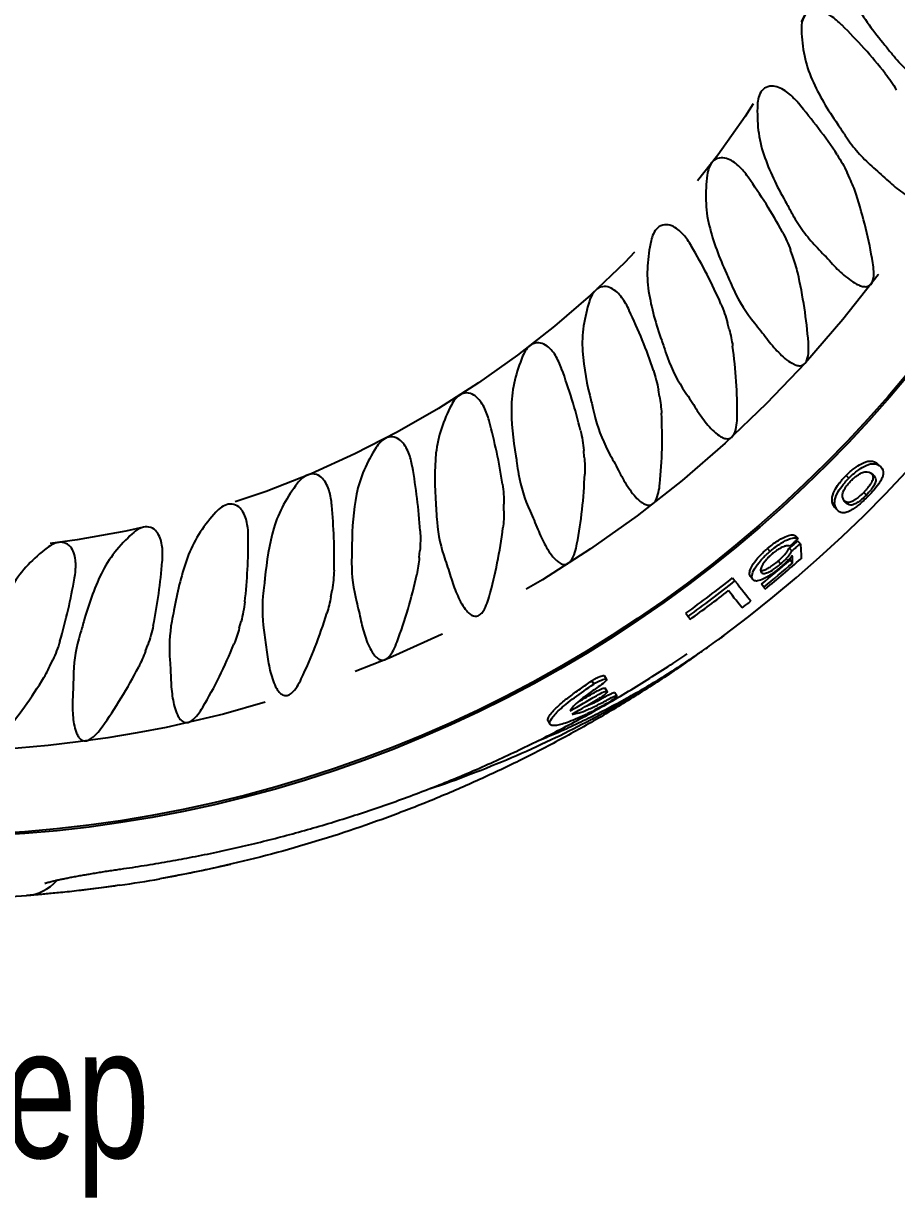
# Model space of a CAD drawing. Header units: millimetres. Extents: x 10 to 412, y 8 to 584.
# Drawn here: x 330.28 to 353.59, y 210.35 to 241.71 of the extents above; entities that cross this region are included whole.
import ezdxf

# ---------------------------------------------------------------- set-up
doc = ezdxf.new("R2010")
doc.units = ezdxf.units.MM
doc.linetypes.add('CENTERX2', pattern=[20.32, 12.7, -2.54, 2.54, -2.54])
for name, color, linetype in [('CENTERLINE', 4, 'CENTERX2'), ('DIMENSIONS', 2, 'Continuous'), ('TEXT', 2, 'Continuous')]:
    doc.layers.add(name, color=color, linetype=linetype)
doc.layers.add('OUTLINE', color=7, linetype='Continuous', lineweight=25)
doc.styles.add('SLDTEXTSTYLE0', font='TXT', dxfattribs={"width": 0.75})
doc.dimstyles.new('SLDDIMSTYLE13', dxfattribs={"dimtxt": 3.5, "dimasz": 2, "dimexe": 0, "dimexo": 0.0625, "dimgap": 0.875, "dimtad": 1, "dimrnd": 1e-09, "dimzin": 12, "dimdsep": 46, "dimtxsty": 'SLDTEXTSTYLE0', "dimblk1": 'NONE', "dimsah": 1, "dimcen": 0, "dimadec": 0, "dimazin": 3, "dimtfac": 1, "dimtmove": 0, "dimatfit": 3, "dimldrblk": 'NONE', "dimfxl": 0, "dimfrac": 2, "dimtolj": 1, "dimtzin": 12, "dimarcsym": 0})

# ---------------------------------------------------------------- blocks, each defined once
blk = doc.blocks.new('_D_41')
at = {"layer": 'DIMENSIONS'}
for q in [(375.287, 281.441), (300.246, 238.116)]:
    blk.add_line((355.154, 269.817), q, dxfattribs=at)
blk.add_solid([(355.154, 269.817), (357.136, 270.384), (356.636, 271.25)], dxfattribs=at)
at = {"layer": 'DIMENSIONS', "char_height": 3.5, "attachment_point": 1, "rotation": 30, "style": 'SLDTEXTSTYLE0'}
for s, insert in [('63,4', (363.823, 280.026)), ('%%c', (359.254, 277.388))]:
    blk.add_mtext(s, dxfattribs=dict(at, insert=insert))
blk = doc.blocks.new('_None')

msp = doc.modelspace()

# ---------------------------------------------------------------- linework, layer by layer
at = {"layer": 'CENTERLINE'}
for radius in [31.70081, 26.35209]:
    msp.add_circle((327.70013, 253.96659), radius, dxfattribs=at)
at = {"layer": 'OUTLINE'}
for p, q in [((352.34795, 237.57096), (352.27121, 237.73553)), ((350.82518, 235.48515), (350.76308, 235.65578)), ((349.12642, 233.54), (349.07942, 233.71539)), ((347.26459, 231.7503), (347.23306, 231.92912)), ((345.25387, 230.12969), (345.23804, 230.31058)), ((353.17102, 229.87311), (353.09731, 229.94283)), ((352.32118, 229.56587), (352.24851, 229.63789)), ((352.71647, 229.18727), (352.78817, 229.11624)), ((343.10955, 228.69049), (343.10955, 228.87207)), ((352.01824, 228.71007), (351.94787, 228.78316)), ((350.96299, 227.95486), (350.89512, 228.03075)), ((351.02403, 227.8122), (350.95648, 227.88794)), ((340.84795, 227.44365), (340.86378, 227.62454)), ((350.21748, 227.61207), (350.15101, 227.68986)), ((350.79428, 227.62281), (350.72736, 227.69914)), ((350.49455, 227.27464), (350.42872, 227.35172)), ((350.8157, 227.3), (350.74956, 227.3763)), ((349.2137, 226.90276), (349.27735, 226.82268)), ((349.75521, 226.85749), (349.69102, 226.93638)), ((338.48629, 226.39867), (338.51782, 226.57749)), ((350.04921, 226.65442), (349.98527, 226.73256)), ((347.9662, 225.9564), (348.02617, 225.87352)), ((336.04255, 225.5635), (336.08954, 225.73889)), ((348.98474, 225.36786), (348.88766, 225.29586)), ((333.53531, 224.94449), (333.59741, 225.11512)), ((330.98366, 224.54636), (331.0604, 224.71093)), ((345.84709, 224.19691), (345.79406, 224.2839)), ((345.45313, 224.15123), (345.50532, 224.06357)), ((345.86759, 223.86885), (345.81527, 223.95554)), ((346.11963, 223.74984), (346.06719, 223.83587)), ((330.41611, 218.4202), (330.35688, 218.41573))]:
    msp.add_line(p, q, dxfattribs=at)
at = {"layer": 'OUTLINE', "flags": 128}
for points in [[(349.27735, 226.82268), (349.3421, 226.74123), (349.40358, 226.66388), (349.4618, 226.59065), (349.51673, 226.52154), (349.56839, 226.45656), (349.61675, 226.39572), (349.66182, 226.33902), (349.70359, 226.28648)], [(349.46772, 226.10061), (349.43143, 226.14706), (349.3926, 226.19678), (349.35123, 226.24974), (349.30732, 226.30594), (349.26089, 226.36538), (349.21193, 226.42806), (349.16044, 226.49397), (349.10644, 226.5631)], [(350.08894, 226.60586), (350.08414, 226.61174), (350.07928, 226.61767), (350.07438, 226.62365), (350.06944, 226.6297), (350.06445, 226.63579), (350.05942, 226.64194), (350.05434, 226.64815), (350.04921, 226.65442)], [(348.08367, 225.79404), (348.07663, 225.80377), (348.06955, 225.81356), (348.06243, 225.82341), (348.05526, 225.83331), (348.04805, 225.84328), (348.0408, 225.8533), (348.0335, 225.86338), (348.02617, 225.87352)], [(344.2893, 223.08479), (344.29299, 223.07793), (344.33722, 222.99559)], [(335.80265, 219.24957), (335.11219, 219.09563), (334.66705, 219.00398)], [(334.53605, 218.97813), (334.19683, 218.91356), (333.92289, 218.86389)], [(332.85123, 218.6907), (332.35339, 218.62158), (331.83957, 218.55773)]]:
    msp.add_lwpolyline(points, dxfattribs=at)
at = {"layer": 'OUTLINE'}
for radius in [33.99382, 33.94382]:
    msp.add_circle((327.70013, 253.96659), radius, dxfattribs=at)
for centre, radius, start, end in [((327.70013, 253.96659), 35.65, 306.658466, 274.273816), ((327.70013, 253.96659), 35.35348, 309.29286, 311.320355), ((327.70013, 253.96659), 35.18977, 309.29286, 310.919925), ((327.70013, 253.96659), 35.29074, 309.29286, 310.919925), ((327.70013, 253.96659), 34.57289, 305.886668, 308.481862), ((327.70013, 253.96659), 34.67518, 305.886668, 308.481862), ((327.70013, 253.96659), 34.77328, 305.886668, 307.995263), ((327.70013, 253.96659), 35.36016, 307.995263, 308.481862), ((327.70013, 253.96659), 35.10402, 299.302027, 300.616246), ((327.70013, 253.96659), 35.20555, 299.302032, 300.616254), ((327.70013, 253.96659), 35.00265, 299.812309, 300.616246), ((330.26745, 219.61239), 1.2, 274.273816, 318.752755), ((327.70013, 253.96659), 35.65, 278.307796, 280.052558)]:
    msp.add_arc(centre, radius, start, end, dxfattribs=at)
for points in [[(352.44773, 242.32372), (352.66713, 241.92832), (352.93119, 241.55965), (353.22584, 241.20512)], [(351.05233, 241.53017), (351.07396, 241.07162), (351.15303, 240.62787), (351.33881, 240.21113)], [(352.13797, 241.6659), (352.13563, 241.66824), (352.1333, 241.67057), (352.13096, 241.6729)], [(353.22584, 241.20512), (353.26458, 241.15851), (353.30258, 241.11123), (353.33988, 241.06331)], [(353.33988, 241.06331), (353.40097, 240.98481), (353.46329, 240.90735), (353.52673, 240.83081)], [(353.29269, 240.38046), (353.40363, 240.23969), (353.50359, 240.09252), (353.59234, 239.9388)], [(351.33881, 240.21113), (351.52286, 239.79825), (351.75376, 239.40795), (352.01647, 239.02897)], [(350.9729, 239.58281), (350.97078, 239.58534), (350.96865, 239.58787), (350.96652, 239.5904)], [(352.01647, 239.02897), (352.051, 238.97916), (352.08474, 238.92875), (352.11771, 238.87776)], [(352.11771, 238.87776), (352.17173, 238.79424), (352.22707, 238.71164), (352.28359, 238.62986)], [(350.04999, 238.20322), (350.19731, 237.77601), (350.39329, 237.36706), (350.62204, 236.96651)], [(352.0112, 238.20162), (352.10944, 238.05171), (352.1962, 237.89638), (352.27121, 237.73553)], [(352.98066, 237.86046), (353.11574, 237.74321), (353.24733, 237.62465), (353.37605, 237.50537)], [(349.63071, 237.60919), (349.62882, 237.6119), (349.62692, 237.6146), (349.62502, 237.6173)], [(352.51359, 237.14979), (352.46659, 237.29458), (352.41137, 237.43496), (352.34795, 237.57096)], [(350.62204, 236.96651), (350.6521, 236.91387), (350.68131, 236.86071), (350.70972, 236.80704)], [(350.70972, 236.80704), (350.75625, 236.71914), (350.80418, 236.63203), (350.85336, 236.54563)], [(348.59107, 236.31529), (348.70057, 235.87698), (348.86014, 235.45249), (349.05316, 235.03342)], [(350.54468, 236.14277), (350.62949, 235.98485), (350.70238, 235.82255), (350.76308, 235.65578)], [(348.12162, 235.76006), (348.11996, 235.76292), (348.11831, 235.76578), (348.11665, 235.76864)], [(351.48072, 235.71841), (351.60509, 235.5898), (351.72584, 235.46023), (351.84366, 235.33021)], [(350.95348, 235.05115), (350.91937, 235.19914), (350.87644, 235.34433), (350.82518, 235.48515)], [(349.05316, 235.03342), (349.07852, 234.97836), (349.10299, 234.92286), (349.12661, 234.86692)], [(349.12661, 234.86692), (349.1653, 234.7753), (349.20545, 234.68434), (349.24692, 234.59398)], [(346.97316, 234.56169), (347.04403, 234.11561), (347.16597, 233.67884), (347.32177, 233.24443)], [(349.24692, 234.59398), (349.39325, 234.2751), (349.58125, 233.98472), (349.79979, 233.71524)], [(346.4571, 234.04949), (346.45571, 234.05249), (346.45431, 234.05548), (346.45291, 234.05847)], [(348.9043, 234.21956), (348.97503, 234.05484), (349.03349, 233.88681), (349.07942, 233.71539)], [(349.79979, 233.71524), (349.9125, 233.57625), (350.0215, 233.43665), (350.12752, 233.29688)], [(349.12642, 233.54), (349.16521, 233.39523), (349.19543, 233.24611), (349.21641, 233.09646)], [(347.32177, 233.24443), (347.34223, 233.18737), (347.36177, 233.12994), (347.38043, 233.07216)], [(347.38043, 233.07216), (347.41098, 232.97752), (347.44306, 232.88341), (347.47649, 232.78977)], [(345.20858, 232.95578), (345.24028, 232.50533), (345.32368, 232.05958), (345.44105, 231.61314)], [(347.47649, 232.78977), (347.5943, 232.45985), (347.75619, 232.15409), (347.95067, 231.86619)], [(344.64984, 232.4905), (344.64871, 232.49361), (344.64757, 232.49671), (344.64644, 232.49981)], [(347.10254, 232.44664), (347.1587, 232.27622), (347.20227, 232.10373), (347.23306, 231.92912)], [(347.95067, 231.86619), (348.05086, 231.71787), (348.14728, 231.5693), (348.24069, 231.42085)], [(341.70552, 231.52024), (341.49469, 231.11175), (341.3415, 230.68772), (341.29409, 230.23467)], [(343.31074, 231.50977), (343.30307, 231.05837), (343.34728, 230.60705), (343.4253, 230.15198)], [(345.44105, 231.61314), (345.45646, 231.55452), (345.47092, 231.4956), (345.48447, 231.43642)], [(347.26459, 231.7503), (347.29065, 231.60254), (347.30775, 231.45103), (347.31558, 231.30061)], [(345.48447, 231.43642), (345.50666, 231.33948), (345.53041, 231.24293), (345.55556, 231.14674)], [(342.71357, 231.09496), (342.71272, 231.09816), (342.71186, 231.10134), (342.711, 231.10453)], [(345.55556, 231.14674), (345.64398, 230.80848), (345.77847, 230.48964), (345.94744, 230.18533)], [(345.15312, 230.83749), (345.19367, 230.66515), (345.22259, 230.48719), (345.23804, 230.31058)], [(341.29409, 230.23467), (341.24712, 229.78575), (341.25181, 229.3323), (341.28989, 228.87207)], [(343.4253, 230.15198), (343.43555, 230.09224), (343.44482, 230.03227), (343.45316, 229.97215)], [(343.45316, 229.97215), (343.46682, 229.87364), (343.48206, 229.77539), (343.49873, 229.67737)], [(345.25387, 230.12969), (345.26696, 229.98002), (345.27076, 229.82753), (345.26547, 229.67727)], [(345.94744, 230.18533), (346.03426, 230.02895), (346.11747, 229.87235), (346.19754, 229.71642)], [(340.66305, 229.87349), (340.66247, 229.87674), (340.6619, 229.88), (340.66132, 229.88325)], [(343.49873, 229.67737), (343.55736, 229.33258), (343.66357, 229.00325), (343.80533, 228.68547)], [(343.07087, 229.40438), (343.09624, 229.22917), (343.10955, 229.04938), (343.10955, 228.87207)], [(339.17399, 229.14019), (339.08804, 228.6969), (339.05322, 228.24476), (339.05104, 227.78313)], [(338.51387, 228.83538), (338.51358, 228.83867), (338.51329, 228.84196), (338.513, 228.84525)], [(341.28989, 228.87207), (341.29488, 228.81166), (341.2989, 228.75111), (341.30196, 228.69049)], [(341.30196, 228.69049), (341.30698, 228.59117), (341.3136, 228.49196), (341.32166, 228.39286)], [(343.10955, 228.69049), (343.10955, 228.5402), (343.10004, 228.38797), (343.08167, 228.23877)], [(343.80533, 228.68547), (343.87792, 228.52274), (343.94727, 228.35926), (344.01361, 228.19655)], [(341.32166, 228.39286), (341.35005, 228.04393), (341.42723, 227.70664), (341.54065, 227.37801)], [(333.18379, 228.0838), (332.8515, 227.77717), (332.55541, 227.42277), (332.35748, 227.01647)], [(336.96657, 228.23465), (336.84225, 227.80037), (336.76819, 227.35297), (336.72581, 226.89347)], [(340.87165, 228.1582), (340.88178, 227.97916), (340.87924, 227.80126), (340.86378, 227.62454)], [(342.71357, 226.39558), (342.88139, 226.99309), (343.0039, 227.60703), (343.08167, 228.23877)], [(336.28239, 227.98853), (336.28239, 227.99184), (336.28239, 227.99514), (336.28238, 227.99844)], [(339.05104, 227.78313), (339.05075, 227.72252), (339.04947, 227.66185), (339.04724, 227.60119)], [(351.02403, 227.8122), (351.04107, 227.66928), (351.04729, 227.53681), (351.04292, 227.41509)], [(334.68862, 227.52494), (334.52687, 227.10298), (334.41413, 226.66374), (334.33188, 226.20985)], [(339.04724, 227.60119), (339.04359, 227.50183), (339.04154, 227.40242), (339.04093, 227.30298)], [(340.84795, 227.44365), (340.83482, 227.29353), (340.81206, 227.14287), (340.78081, 226.99609)], [(333.74313, 225.62856), (333.86213, 226.2001), (333.93576, 226.77186), (333.98559, 227.33939)], [(333.98559, 227.33939), (333.98588, 227.34268), (333.98617, 227.34598), (333.98645, 227.34927)], [(338.57217, 227.10843), (338.56673, 226.93154), (338.5487, 226.7526), (338.51782, 226.57749)], [(339.04093, 227.30298), (339.0388, 226.95329), (339.0862, 226.61052), (339.17063, 226.27291)], [(341.54065, 227.37801), (341.59851, 227.21034), (341.65343, 227.0413), (341.70552, 226.8728)], [(331.25031, 225.20971), (331.41911, 225.77016), (331.54211, 226.33331), (331.64096, 226.8929)], [(331.64096, 226.8929), (331.64154, 226.89616), (331.64211, 226.89941), (331.64267, 226.90266)], [(332.35748, 227.01647), (332.15949, 226.61006), (332.00893, 226.18229), (331.88749, 225.73748)], [(336.72581, 226.89347), (336.72024, 226.83312), (336.71368, 226.77279), (336.70617, 226.71256)], [(340.25347, 225.19199), (340.47047, 225.76663), (340.64709, 226.36794), (340.78081, 226.99609)], [(336.70617, 226.71256), (336.69387, 226.6139), (336.68316, 226.51505), (336.67389, 226.41603)], [(334.33188, 226.20985), (334.32107, 226.15019), (334.30928, 226.09069), (334.29655, 226.03134)], [(336.18996, 226.26308), (336.16911, 226.08719), (336.13546, 225.91028), (336.08954, 225.73889)], [(336.67389, 226.41603), (336.64132, 226.06822), (336.65859, 225.72258), (336.71332, 225.37857)], [(338.48629, 226.39867), (338.46001, 226.24962), (338.42429, 226.10205), (338.3804, 225.95866)], [(339.17063, 226.27291), (339.21396, 226.09963), (339.25377, 225.92704), (339.29084, 225.75525)], [(334.29655, 226.03134), (334.2757, 225.93414), (334.25642, 225.8366), (334.23855, 225.73875)], [(331.83673, 225.56273), (331.80749, 225.46773), (331.77979, 225.37224), (331.75345, 225.27631)], [(331.88749, 225.73748), (331.87152, 225.67899), (331.85459, 225.62074), (331.83673, 225.56273)], [(333.74313, 225.62856), (333.70684, 225.45425), (333.65786, 225.2812), (333.59741, 225.11512)], [(334.23855, 225.73875), (334.17592, 225.39582), (334.16282, 225.04994), (334.18741, 224.70181)], [(336.04255, 225.5635), (336.00356, 225.418), (335.95498, 225.27354), (335.89871, 225.13439)], [(331.25031, 225.20971), (331.19929, 225.0403), (331.13566, 224.87233), (331.0604, 224.71093)], [(331.75345, 225.27631), (331.66128, 224.94051), (331.61798, 224.59707), (331.61213, 224.24777)], [(336.71332, 225.37857), (336.74139, 225.20215), (336.766, 225.02675), (336.78796, 224.8524)], [(333.53531, 224.94449), (333.48358, 224.80238), (333.42274, 224.66315), (333.35462, 224.52956)], [(334.18741, 224.70181), (334.2, 224.52359), (334.20922, 224.34671), (334.21591, 224.17113)], [(330.76749, 224.14875), (330.84713, 224.27611), (330.92009, 224.41003), (330.98366, 224.54636)], [(331.61213, 224.24777), (331.60914, 224.06911), (331.60291, 223.89209), (331.59427, 223.71663)], [(335.54161, 219.18968), (335.00508, 219.0687), (334.46542, 218.96007), (333.92289, 218.86389)]]:
    msp.add_open_spline(points, degree=3, dxfattribs=at)
for points, knots in [([(352.13096, 241.6729), (352.03994, 241.76355), (351.94328, 241.84684), (351.72888, 241.98566), (351.60855, 242.04341), (351.4175, 242.06434), (351.35088, 242.05954), (351.22762, 242.01102), (351.17448, 241.96722), (351.0992, 241.857), (351.07661, 241.79274), (351.05174, 241.66165), (351.04923, 241.59595), (351.05233, 241.53017)], [0, 0, 0, 0, 0.25, 0.25, 0.5, 0.5, 0.625, 0.625, 0.75, 0.75, 0.875, 0.875, 1, 1, 1, 1]), ([(353.29269, 240.38046), (353.11344, 240.60793), (352.92575, 240.82782), (352.53845, 241.25637), (352.33841, 241.46534), (352.13797, 241.6659)], [0, 0, 0, 0, 0.5, 0.5, 1, 1, 1, 1]), ([(354.2882, 240.1251), (354.14835, 240.22656), (354.01418, 240.33519), (353.75946, 240.56962), (353.63811, 240.69642), (353.52673, 240.83081)], [0, 0, 0, 0, 0.5, 0.5, 1, 1, 1, 1]), ([(350.96652, 239.5904), (350.88375, 239.68863), (350.79472, 239.78003), (350.59324, 239.93701), (350.47839, 240.00503), (350.2899, 240.04252), (350.22312, 240.04355), (350.0961, 240.00596), (350.03934, 239.96696), (349.95474, 239.86372), (349.92664, 239.80167), (349.89043, 239.67325), (349.88221, 239.60802), (349.87956, 239.54222)], [0, 0, 0, 0, 0.25, 0.25, 0.5, 0.5, 0.625, 0.625, 0.75, 0.75, 0.875, 0.875, 1, 1, 1, 1]), ([(349.87956, 239.54222), (349.87041, 239.31422), (349.87602, 239.08802), (349.92849, 238.6405), (349.97615, 238.41736), (350.04999, 238.20322)], [0, 0, 0, 0, 0.5, 0.5, 1, 1, 1, 1]), ([(352.0112, 238.20162), (351.85235, 238.44401), (351.68451, 238.67943), (351.33624, 239.13983), (351.15516, 239.36546), (350.9729, 239.58281)], [0, 0, 0, 0, 0.5, 0.5, 1, 1, 1, 1]), ([(352.28359, 238.62986), (352.38189, 238.48763), (352.48983, 238.35275), (352.7233, 238.09634), (352.84958, 237.97425), (352.98066, 237.86046)], [0, 0, 0, 0, 0.5, 0.5, 1, 1, 1, 1]), ([(349.62502, 237.6173), (349.55113, 237.72238), (349.4704, 237.82119), (349.28336, 237.99513), (349.17489, 238.0729), (348.99037, 238.12668), (348.92394, 238.13352), (348.79412, 238.10715), (348.73419, 238.07324), (348.64091, 237.97777), (348.6075, 237.9184), (348.56025, 237.79362), (348.54636, 237.72936), (348.538, 237.66404)], [0, 0, 0, 0, 0.25, 0.25, 0.5, 0.5, 0.625, 0.625, 0.75, 0.75, 0.875, 0.875, 1, 1, 1, 1]), ([(348.538, 237.66404), (348.50906, 237.43814), (348.4949, 237.2125), (348.50811, 236.76181), (348.5362, 236.53495), (348.59107, 236.31529)], [0, 0, 0, 0, 0.5, 0.5, 1, 1, 1, 1]), ([(350.54468, 236.14277), (350.40746, 236.39825), (350.26076, 236.64742), (349.95407, 237.13621), (349.79339, 237.3767), (349.63071, 237.60919)], [0, 0, 0, 0, 0.5, 0.5, 1, 1, 1, 1]), ([(353.37605, 237.50537), (353.49575, 237.39445), (353.61886, 237.29074), (353.87755, 237.10492), (354.01263, 237.01986), (354.1942, 236.95795), (354.23159, 236.94794), (354.30801, 236.93755), (354.34731, 236.93697), (354.42367, 236.9568), (354.46022, 236.97948), (354.51058, 237.04547), (354.52467, 237.08577), (354.54851, 237.20515), (354.54344, 237.28611), (354.5236, 237.44236), (354.50723, 237.5194), (354.48766, 237.59611)], [0, 0, 0, 0, 0.25, 0.25, 0.5, 0.5, 0.5625, 0.5625, 0.625, 0.625, 0.6875, 0.6875, 0.75, 0.75, 0.875, 0.875, 1, 1, 1, 1]), ([(352.95895, 235.32372), (352.90974, 235.62382), (352.8485, 235.92778), (352.6986, 236.54315), (352.6116, 236.8478), (352.51359, 237.14979)], [0, 0, 0, 0, 0.5, 0.5, 1, 1, 1, 1]), ([(350.85336, 236.54563), (350.93894, 236.39528), (351.03473, 236.25152), (351.24481, 235.97593), (351.35987, 235.84338), (351.48072, 235.71841)], [0, 0, 0, 0, 0.5, 0.5, 1, 1, 1, 1]), ([(348.11665, 235.76864), (348.0522, 235.87976), (347.98039, 235.98522), (347.80923, 236.17481), (347.70794, 236.26173), (347.52882, 236.33139), (347.46323, 236.344), (347.33161, 236.32904), (347.26895, 236.30048), (347.1677, 236.2135), (347.12925, 236.15727), (347.0713, 236.03709), (347.05187, 235.97428), (347.03784, 235.90994)], [0, 0, 0, 0, 0.25, 0.25, 0.5, 0.5, 0.625, 0.625, 0.75, 0.75, 0.875, 0.875, 1, 1, 1, 1]), ([(347.03784, 235.90994), (346.98924, 235.687), (346.95549, 235.46326), (346.92944, 235.01343), (346.93763, 234.78539), (346.97316, 234.56169)], [0, 0, 0, 0, 0.5, 0.5, 1, 1, 1, 1]), ([(348.9043, 234.21956), (348.7898, 234.48621), (348.66533, 234.74725), (348.4025, 235.26072), (348.26346, 235.5142), (348.12162, 235.76006)], [0, 0, 0, 0, 0.5, 0.5, 1, 1, 1, 1]), ([(351.84366, 235.33021), (351.95347, 235.20901), (352.06715, 235.09494), (352.30826, 234.88767), (352.43458, 234.79145), (352.61127, 234.71344), (352.64768, 234.70024), (352.7227, 234.68331), (352.76176, 234.67931), (352.83963, 234.69246), (352.87805, 234.712), (352.93374, 234.77316), (352.95129, 234.81188), (352.98572, 234.9299), (352.98752, 235.00989), (352.98129, 235.16831), (352.97166, 235.2462), (352.95895, 235.32372)], [0, 0, 0, 0, 0.25, 0.25, 0.5, 0.5, 0.5625, 0.5625, 0.625, 0.625, 0.6875, 0.6875, 0.75, 0.75, 0.875, 0.875, 1, 1, 1, 1]), ([(351.23799, 233.19321), (351.21512, 233.49651), (351.1805, 233.80544), (351.08487, 234.4309), (351.0248, 234.7418), (350.95348, 235.05115)], [0, 0, 0, 0, 0.5, 0.5, 1, 1, 1, 1]), ([(346.45291, 234.05847), (346.39838, 234.17478), (346.33604, 234.2861), (346.18205, 234.48989), (346.08872, 234.58531), (345.91635, 234.67031), (345.85212, 234.68859), (345.71969, 234.68516), (345.65478, 234.66217), (345.54634, 234.58435), (345.50313, 234.53168), (345.43493, 234.41701), (345.4101, 234.35613), (345.39052, 234.29326)], [0, 0, 0, 0, 0.25, 0.25, 0.5, 0.5, 0.625, 0.625, 0.75, 0.75, 0.875, 0.875, 1, 1, 1, 1]), ([(345.39052, 234.29326), (345.32368, 234.07866), (345.27045, 233.86019), (345.20447, 233.4116), (345.19264, 233.18222), (345.20858, 232.95578)], [0, 0, 0, 0, 0.5, 0.5, 1, 1, 1, 1]), ([(347.10254, 232.44664), (347.01165, 232.72244), (346.91039, 232.99339), (346.69337, 233.52765), (346.57701, 233.79213), (346.4571, 234.04949)], [0, 0, 0, 0, 0.5, 0.5, 1, 1, 1, 1]), ([(344.64644, 232.49981), (344.60226, 232.62044), (344.54986, 232.73677), (344.41421, 232.95319), (344.32956, 233.05639), (344.16525, 233.15609), (344.10285, 233.1799), (343.97064, 233.18802), (343.90397, 233.17078), (343.78916, 233.1027), (343.74152, 233.05401), (343.66358, 232.94571), (343.63354, 232.88723), (343.60855, 232.8263)], [0, 0, 0, 0, 0.25, 0.25, 0.5, 0.5, 0.625, 0.625, 0.75, 0.75, 0.875, 0.875, 1, 1, 1, 1]), ([(349.33791, 231.2208), (349.34156, 231.52501), (349.33395, 231.83651), (349.29321, 232.46732), (349.26049, 232.7821), (349.21641, 233.09646)], [0, 0, 0, 0, 0.5, 0.5, 1, 1, 1, 1]), ([(350.12752, 233.29688), (350.22578, 233.16733), (350.3297, 233.04301), (350.55114, 232.81615), (350.66849, 232.70944), (350.83685, 232.61635), (350.87202, 232.5999), (350.94485, 232.5763), (350.98363, 232.56861), (351.06264, 232.57434), (351.10284, 232.59012), (351.16413, 232.64584), (351.18537, 232.68324), (351.23013, 232.7975), (351.23913, 232.87842), (351.2467, 233.03623), (351.24391, 233.1147), (351.23799, 233.19321)], [0, 0, 0, 0, 0.25, 0.25, 0.5, 0.5, 0.5625, 0.5625, 0.625, 0.625, 0.6875, 0.6875, 0.75, 0.75, 0.875, 0.875, 1, 1, 1, 1]), ([(343.60855, 232.8263), (343.52264, 232.6168), (343.45061, 232.40318), (343.34641, 231.96403), (343.31459, 231.73666), (343.31074, 231.50977)], [0, 0, 0, 0, 0.5, 0.5, 1, 1, 1, 1]), ([(345.15312, 230.83749), (345.08657, 231.12037), (345.00928, 231.39917), (344.83968, 231.95018), (344.74689, 232.2236), (344.64984, 232.4905)], [0, 0, 0, 0, 0.5, 0.5, 1, 1, 1, 1]), ([(342.711, 231.10453), (342.67752, 231.22849), (342.63548, 231.34889), (342.5193, 231.57623), (342.44402, 231.68637), (342.28918, 231.80006), (342.22915, 231.82925), (342.09827, 231.84904), (342.03034, 231.83779), (341.91002, 231.78019), (341.85831, 231.73594), (341.77111, 231.63492), (341.7359, 231.5791), (341.70552, 231.52024)], [0, 0, 0, 0, 0.25, 0.25, 0.5, 0.5, 0.625, 0.625, 0.75, 0.75, 0.875, 0.875, 1, 1, 1, 1]), ([(347.27314, 229.4215), (347.3033, 229.72433), (347.32289, 230.03599), (347.33725, 230.66736), (347.33209, 230.98363), (347.31558, 231.30061)], [0, 0, 0, 0, 0.5, 0.5, 1, 1, 1, 1]), ([(348.24069, 231.42085), (348.3267, 231.28416), (348.41972, 231.15072), (348.56997, 230.96709), (348.62201, 230.90837), (348.73266, 230.79818), (348.79123, 230.74645), (348.88611, 230.68227), (348.91899, 230.663), (348.99001, 230.63244), (349.02814, 230.62112), (349.10747, 230.61926), (349.14911, 230.631), (349.21568, 230.68082), (349.24013, 230.71585), (349.2955, 230.82647), (349.31128, 230.90528), (349.33289, 231.06312), (349.33696, 231.14188), (349.33791, 231.2208)], [0, 0, 0, 0, 0.25, 0.25, 0.375, 0.375, 0.5, 0.5, 0.5625, 0.5625, 0.625, 0.625, 0.6875, 0.6875, 0.75, 0.75, 0.875, 0.875, 1, 1, 1, 1]), ([(343.07087, 229.40438), (343.0292, 229.69218), (342.97648, 229.97672), (342.85556, 230.5403), (342.78701, 230.82053), (342.71357, 231.09496)], [0, 0, 0, 0, 0.5, 0.5, 1, 1, 1, 1]), ([(340.66132, 229.88325), (340.63876, 230.00971), (340.60735, 230.13337), (340.51135, 230.37007), (340.4459, 230.48639), (340.30141, 230.61311), (340.24409, 230.64739), (340.11529, 230.67835), (340.04664, 230.67295), (339.92175, 230.62584), (339.86639, 230.58616), (339.77082, 230.49304), (339.73108, 230.44067), (339.6959, 230.385)], [0, 0, 0, 0, 0.25, 0.25, 0.5, 0.5, 0.625, 0.625, 0.75, 0.75, 0.875, 0.875, 1, 1, 1, 1]), ([(339.6959, 230.385), (339.57452, 230.19299), (339.46633, 229.99469), (339.28751, 229.58002), (339.21706, 229.3623), (339.17399, 229.14019)], [0, 0, 0, 0, 0.5, 0.5, 1, 1, 1, 1]), ([(352.24851, 229.63789), (352.28478, 229.6737), (352.32102, 229.70906), (352.3938, 229.77381), (352.42952, 229.80307), (352.53002, 229.87996), (352.58837, 229.91662), (352.74247, 230.00089), (352.81454, 230.02004), (352.98416, 230.03081), (353.04499, 229.98731), (353.09731, 229.94283)], [0, 0, 0, 0, 0.0625, 0.0625, 0.125, 0.125, 0.25, 0.25, 0.5, 0.5, 1, 1, 1, 1]), ([(352.32118, 229.56586), (352.35747, 229.6017), (352.39373, 229.63709), (352.46654, 229.70193), (352.5023, 229.73128), (352.60293, 229.80843), (352.66142, 229.84532), (352.81581, 229.93012), (352.8881, 229.94959), (353.058, 229.96092), (353.11876, 229.9175), (353.17102, 229.87311)], [0, 0, 0, 0, 0.0625, 0.0625, 0.125, 0.125, 0.25, 0.25, 0.5, 0.5, 1, 1, 1, 1]), ([(338.513, 228.84525), (338.50154, 228.9732), (338.48103, 229.09913), (338.40603, 229.34329), (338.35097, 229.46488), (338.21807, 229.60371), (338.16395, 229.64285), (338.03834, 229.68492), (337.96948, 229.68552), (337.84096, 229.64948), (337.78235, 229.61477), (337.67904, 229.53034), (337.63488, 229.48162), (337.59498, 229.42924)], [0, 0, 0, 0, 0.25, 0.25, 0.5, 0.5, 0.625, 0.625, 0.75, 0.75, 0.875, 0.875, 1, 1, 1, 1]), ([(340.87165, 228.1582), (340.85522, 228.44843), (340.82751, 228.73645), (340.75617, 229.30848), (340.71228, 229.59375), (340.66305, 229.87349)], [0, 0, 0, 0, 0.5, 0.5, 1, 1, 1, 1]), ([(345.05941, 227.809), (345.11586, 228.10808), (345.16203, 228.41344), (345.23127, 229.03803), (345.25423, 229.35837), (345.26547, 229.67727)], [0, 0, 0, 0, 0.5, 0.5, 1, 1, 1, 1]), ([(346.19754, 229.71642), (346.27107, 229.5732), (346.35178, 229.43256), (346.48611, 229.23554), (346.53294, 229.17241), (346.63333, 229.0533), (346.68716, 228.99654), (346.77702, 228.92372), (346.80836, 228.90158), (346.87668, 228.8651), (346.91378, 228.85074), (346.9918, 228.84246), (347.03428, 228.85062), (347.10479, 228.89468), (347.13204, 228.92742), (347.1966, 229.03266), (347.21915, 229.10961), (347.25443, 229.26501), (347.26533, 229.34305), (347.27314, 229.4215)], [0, 0, 0, 0, 0.25, 0.25, 0.375, 0.375, 0.5, 0.5, 0.5625, 0.5625, 0.625, 0.625, 0.6875, 0.6875, 0.75, 0.75, 0.875, 0.875, 1, 1, 1, 1]), ([(351.94787, 228.78316), (351.9019, 228.83431), (351.86219, 228.899), (351.87505, 229.07224), (351.89011, 229.14185), (351.96781, 229.29288), (352.00451, 229.35225), (352.0823, 229.45432), (352.1125, 229.49095), (352.17693, 229.56387), (352.21265, 229.60097), (352.24851, 229.63789)], [0, 0, 0, 0, 0.5, 0.5, 0.75, 0.75, 0.875, 0.875, 0.9375, 0.9375, 1, 1, 1, 1]), ([(352.37659, 229.49688), (352.39054, 229.51071), (352.40448, 229.52457), (352.43249, 229.55069), (352.44667, 229.56319), (352.48815, 229.59863), (352.51451, 229.61903), (352.5867, 229.66986), (352.62634, 229.69129), (352.73022, 229.73942), (352.77356, 229.74086), (352.88215, 229.72774), (352.92651, 229.69297), (352.96568, 229.65747)], [0, 0, 0, 0, 0.03125, 0.03125, 0.0625, 0.0625, 0.125, 0.125, 0.25, 0.25, 0.5, 0.5, 1, 1, 1, 1]), ([(352.91872, 229.69503), (352.92667, 229.68603), (352.94327, 229.66725), (352.9586, 229.63183), (352.96591, 229.59356), (352.96365, 229.55244), (352.95129, 229.5076), (352.92398, 229.45027), (352.88774, 229.39148), (352.84844, 229.33684), (352.81472, 229.29461), (352.7802, 229.25455), (352.74846, 229.21995), (352.72658, 229.1976), (352.71647, 229.18727)], [0, 0, 0, 0, 0.13505246, 0.28166373, 0.42823608, 0.5273595, 0.62658152, 0.7251458, 0.81694855, 0.86360661, 0.91005619, 0.94161503, 0.97301035, 1, 1, 1, 1]), ([(352.96568, 229.65747), (353.00227, 229.62023), (353.03423, 229.58226), (353.03879, 229.48788), (353.03332, 229.45072), (352.98182, 229.35551), (352.95925, 229.31885), (352.90973, 229.25223), (352.88942, 229.22703), (352.85454, 229.18676), (352.84243, 229.17313), (352.81631, 229.14502), (352.80215, 229.13051), (352.78817, 229.11625)], [0, 0, 0, 0, 0.5, 0.5, 0.75, 0.75, 0.875, 0.875, 0.9375, 0.9375, 0.96875, 0.96875, 1, 1, 1, 1]), ([(353.17102, 229.87311), (353.21921, 229.82422), (353.25448, 229.76863), (353.22981, 229.63922), (353.22103, 229.60996), (353.19197, 229.54168), (353.17158, 229.50224), (353.1103, 229.40618), (353.06898, 229.349), (352.98595, 229.24912), (352.9547, 229.21332), (352.88885, 229.14147), (352.85304, 229.10451), (352.81706, 229.06781)], [0, 0, 0, 0, 0.5, 0.5, 0.625, 0.625, 0.75, 0.75, 0.875, 0.875, 0.9375, 0.9375, 1, 1, 1, 1]), ([(337.59498, 229.42924), (337.45784, 229.24922), (337.33297, 229.06154), (337.11851, 228.66404), (337.02898, 228.45267), (336.96657, 228.23465)], [0, 0, 0, 0, 0.5, 0.5, 1, 1, 1, 1]), ([(352.01824, 228.71007), (351.99529, 228.73561), (351.97428, 228.76473), (351.9459, 228.83944), (351.93723, 228.88365), (351.94617, 228.99933), (351.96148, 229.06907), (352.03975, 229.22047), (352.07669, 229.27998), (352.15475, 229.38219), (352.18503, 229.41885), (352.24956, 229.49182), (352.2853, 229.52893), (352.32118, 229.56586)], [0, 0, 0, 0, 0.25, 0.25, 0.5, 0.5, 0.75, 0.75, 0.875, 0.875, 0.9375, 0.9375, 1, 1, 1, 1]), ([(352.23205, 228.91731), (352.21429, 228.93662), (352.19665, 228.95707), (352.16867, 229.00713), (352.15631, 229.0348), (352.14731, 229.10679), (352.14873, 229.15006), (352.19258, 229.25142), (352.21187, 229.28951), (352.25876, 229.35964), (352.27793, 229.38556), (352.31165, 229.42653), (352.32367, 229.44064), (352.34933, 229.46891), (352.36297, 229.48289), (352.37659, 229.49688)], [0, 0, 0, 0, 0.25, 0.25, 0.5, 0.5, 0.75, 0.75, 0.875, 0.875, 0.9375, 0.9375, 0.96875, 0.96875, 1, 1, 1, 1]), ([(352.71647, 229.18727), (352.69256, 229.1637), (352.63971, 229.11163), (352.57177, 229.05413), (352.51791, 229.01322), (352.46438, 228.9769), (352.40803, 228.94459), (352.34251, 228.919), (352.28808, 228.91632), (352.23924, 228.93067), (352.21253, 228.9482), (352.19921, 228.95694)], [0, 0, 0, 0, 0.06354477, 0.14041986, 0.19148517, 0.24266401, 0.34431174, 0.44606167, 0.63069567, 0.81573541, 1, 1, 1, 1]), ([(352.78817, 229.11625), (352.76031, 229.08846), (352.73201, 229.06093), (352.67757, 229.01192), (352.65213, 228.9906), (352.58113, 228.9346), (352.54372, 228.91048), (352.4448, 228.85328), (352.40567, 228.84648), (352.30867, 228.84837), (352.27018, 228.8807), (352.23205, 228.91731)], [0, 0, 0, 0, 0.0625, 0.0625, 0.125, 0.125, 0.25, 0.25, 0.5, 0.5, 1, 1, 1, 1]), ([(352.81706, 229.06781), (352.77246, 229.02328), (352.72789, 228.97976), (352.63947, 228.89923), (352.59837, 228.86417), (352.52201, 228.80317), (352.48763, 228.77793), (352.42601, 228.7361), (352.39921, 228.72026), (352.37304, 228.70526)], [0, 0, 0, 0, 0.25, 0.25, 0.5, 0.5, 0.75, 0.75, 1, 1, 1, 1]), ([(335.41875, 228.66022), (335.26668, 228.49309), (335.12571, 228.31688), (334.87634, 227.93773), (334.76959, 227.73617), (334.68862, 227.52494)], [0, 0, 0, 0, 0.5, 0.5, 1, 1, 1, 1]), ([(336.28238, 227.99844), (336.28212, 228.1269), (336.27267, 228.25414), (336.21923, 228.50391), (336.17497, 228.62983), (336.05468, 228.77972), (336.00418, 228.82343), (335.88271, 228.87628), (335.81417, 228.88288), (335.683, 228.85818), (335.62158, 228.82871), (335.5113, 228.7536), (335.46307, 228.70893), (335.41875, 228.66022)], [0, 0, 0, 0, 0.25, 0.25, 0.5, 0.5, 0.625, 0.625, 0.75, 0.75, 0.875, 0.875, 1, 1, 1, 1]), ([(338.57217, 227.10843), (338.5811, 227.39889), (338.5786, 227.68819), (338.5574, 228.26432), (338.53853, 228.55245), (338.51387, 228.83538)], [0, 0, 0, 0, 0.5, 0.5, 1, 1, 1, 1]), ([(352.37304, 228.70526), (352.34614, 228.69111), (352.3197, 228.67768), (352.27523, 228.66007), (352.25551, 228.65413), (352.19994, 228.64072), (352.16998, 228.64013), (352.08916, 228.65012), (352.05259, 228.67739), (352.01824, 228.71007)], [0, 0, 0, 0, 0.125, 0.125, 0.25, 0.25, 0.5, 0.5, 1, 1, 1, 1]), ([(333.98645, 227.34927), (333.99739, 227.47726), (333.99906, 227.60484), (333.96759, 227.85831), (333.93448, 227.98761), (333.8277, 228.14741), (333.78121, 228.19536), (333.66481, 228.2586), (333.5971, 228.27115), (333.46428, 228.25797), (333.40053, 228.23397), (333.28412, 228.16876), (333.23218, 228.12845), (333.18379, 228.0838)], [0, 0, 0, 0, 0.25, 0.25, 0.5, 0.5, 0.625, 0.625, 0.75, 0.75, 0.875, 0.875, 1, 1, 1, 1]), ([(344.01361, 228.19655), (344.07439, 228.04745), (344.14141, 227.90261), (344.25777, 227.6947), (344.29945, 227.6267), (344.38938, 227.49867), (344.43745, 227.43806), (344.52081, 227.35721), (344.55035, 227.33218), (344.61465, 227.29001), (344.65004, 227.27226), (344.72819, 227.25658), (344.7707, 227.26086), (344.8449, 227.29815), (344.87541, 227.32872), (344.94855, 227.42706), (344.97842, 227.50302), (345.02687, 227.65381), (345.04467, 227.73087), (345.05941, 227.809)], [0, 0, 0, 0, 0.25, 0.25, 0.375, 0.375, 0.5, 0.5, 0.5625, 0.5625, 0.625, 0.625, 0.6875, 0.6875, 0.75, 0.75, 0.875, 0.875, 1, 1, 1, 1]), ([(350.15101, 227.68986), (350.20071, 227.7316), (350.25055, 227.77245), (350.34983, 227.84634), (350.39638, 227.87801), (350.52856, 227.96031), (350.60294, 227.99687), (350.72424, 228.04254), (350.7707, 228.05119), (350.84613, 228.05237), (350.87215, 228.04264), (350.89512, 228.03075)], [0, 0, 0, 0, 0.125, 0.125, 0.25, 0.25, 0.5, 0.5, 0.75, 0.75, 1, 1, 1, 1]), ([(331.64267, 226.90266), (331.66472, 227.02922), (331.67751, 227.15616), (331.66825, 227.41142), (331.64654, 227.54311), (331.5541, 227.71161), (331.51196, 227.76343), (331.40152, 227.83657), (331.33516, 227.85498), (331.20169, 227.85342), (331.13609, 227.83507), (331.01444, 227.78025), (330.95919, 227.74463), (330.90708, 227.70436)], [0, 0, 0, 0, 0.25, 0.25, 0.5, 0.5, 0.625, 0.625, 0.75, 0.75, 0.875, 0.875, 1, 1, 1, 1]), ([(336.18996, 226.26308), (336.22416, 226.55154), (336.24688, 226.83993), (336.27598, 227.41579), (336.2823, 227.70457), (336.28239, 227.98853)], [0, 0, 0, 0, 0.5, 0.5, 1, 1, 1, 1]), ([(350.21748, 227.61207), (350.26722, 227.65386), (350.31711, 227.69477), (350.4165, 227.76882), (350.46312, 227.80059), (350.59552, 227.88322), (350.67013, 227.92006), (350.79179, 227.96616), (350.83837, 227.97497), (350.91396, 227.97638), (350.94001, 227.96671), (350.96299, 227.95486)], [0, 0, 0, 0, 0.125, 0.125, 0.25, 0.25, 0.5, 0.5, 0.75, 0.75, 1, 1, 1, 1]), ([(350.74777, 227.75081), (350.73108, 227.75701), (350.71183, 227.76108), (350.66493, 227.76185), (350.63665, 227.75825), (350.56427, 227.73514), (350.51926, 227.71501), (350.43716, 227.66671), (350.4074, 227.64791), (350.3441, 227.60227), (350.31074, 227.5756), (350.27809, 227.54822)], [0, 0, 0, 0, 0.25, 0.25, 0.5, 0.5, 0.75, 0.75, 0.875, 0.875, 1, 1, 1, 1]), ([(350.72736, 227.69914), (350.74744, 227.71554), (350.7675, 227.73197), (350.78755, 227.74841), (350.80759, 227.76486), (350.82762, 227.78133), (350.84762, 227.79782), (350.88397, 227.82779), (350.92026, 227.85783), (350.95648, 227.88794)], [0, 0, 0, 0, 0.000079318358, 0.000079318358, 0.000079318358, 0.000158636716, 0.000158636716, 0.000158636716, 0.000302746127, 0.000302746127, 0.000302746127, 0.000302746127]), ([(350.96299, 227.95486), (350.94425, 227.93693), (350.92548, 227.91902), (350.9067, 227.90114), (350.88791, 227.88326), (350.86911, 227.86539), (350.85028, 227.84755), (350.81618, 227.81523), (350.78201, 227.78298), (350.74777, 227.75081)], [0, 0, 0, 0, 0.000078997659, 0.000078997659, 0.000078997659, 0.000157995318, 0.000157995318, 0.000157995318, 0.000301090239, 0.000301090239, 0.000301090239, 0.000301090239]), ([(350.79428, 227.62281), (350.81436, 227.63921), (350.83442, 227.65564), (350.85446, 227.67209), (350.87451, 227.68855), (350.89453, 227.70502), (350.91454, 227.72152), (350.9511, 227.75167), (350.9876, 227.78189), (351.02403, 227.8122)], [0, 0, 0, 0, 0.000079318358, 0.000079318358, 0.000079318358, 0.000158636715, 0.000158636715, 0.000158636715, 0.000303590296, 0.000303590296, 0.000303590296, 0.000303590296]), ([(330.90708, 227.70436), (330.72794, 227.56589), (330.55636, 227.41476), (330.24539, 227.08454), (330.10719, 226.90684), (329.9909, 226.71311)], [0, 0, 0, 0, 0.5, 0.5, 1, 1, 1, 1]), ([(349.69102, 226.93638), (349.6833, 226.9481), (349.6756, 226.96008), (349.66657, 226.98951), (349.66577, 227.0074), (349.66923, 227.0663), (349.68336, 227.11481), (349.74184, 227.23511), (349.7833, 227.30594), (349.89195, 227.43926), (349.93429, 227.48647), (350.01105, 227.56317), (350.03763, 227.58866), (350.09293, 227.6394), (350.12196, 227.66461), (350.15101, 227.68986)], [0, 0, 0, 0, 0.125, 0.125, 0.25, 0.25, 0.5, 0.5, 0.75, 0.75, 0.875, 0.875, 0.9375, 0.9375, 1, 1, 1, 1]), ([(349.75521, 226.85749), (349.7475, 226.86921), (349.73981, 226.88117), (349.73086, 226.91061), (349.7301, 226.92852), (349.73374, 226.98749), (349.74805, 227.0361), (349.80703, 227.15667), (349.84882, 227.22772), (349.95793, 227.36124), (350.00043, 227.40852), (350.07736, 227.4853), (350.10397, 227.5108), (350.15934, 227.56157), (350.18839, 227.5868), (350.21748, 227.61207)], [0, 0, 0, 0, 0.125, 0.125, 0.25, 0.25, 0.5, 0.5, 0.75, 0.75, 0.875, 0.875, 0.9375, 0.9375, 1, 1, 1, 1]), ([(350.27809, 227.54822), (350.25831, 227.53101), (350.23863, 227.51381), (350.20144, 227.47914), (350.18332, 227.46148), (350.13357, 227.41049), (350.10577, 227.37842), (350.03587, 227.29064), (350.0055, 227.24176), (349.96819, 227.1624), (349.96159, 227.13148), (349.96277, 227.08248), (349.97071, 227.06422), (349.98195, 227.04901)], [0, 0, 0, 0, 0.0625, 0.0625, 0.125, 0.125, 0.25, 0.25, 0.5, 0.5, 0.75, 0.75, 1, 1, 1, 1]), ([(350.42872, 227.35172), (350.44894, 227.3693), (350.46912, 227.3869), (350.50737, 227.42222), (350.52579, 227.44012), (350.57705, 227.49185), (350.60678, 227.52469), (350.65619, 227.58411), (350.67596, 227.61091), (350.70739, 227.65907), (350.71774, 227.67932), (350.72736, 227.69914)], [0, 0, 0, 0, 0.125, 0.125, 0.25, 0.25, 0.5, 0.5, 0.75, 0.75, 1, 1, 1, 1]), ([(350.80874, 227.49785), (350.78675, 227.47287), (350.76473, 227.44793), (350.71649, 227.39587), (350.69032, 227.36888), (350.6352, 227.31422), (350.60613, 227.28638), (350.54376, 227.22938), (350.51137, 227.20124), (350.47894, 227.17314)], [0, 0, 0, 0, 0.25, 0.25, 0.5, 0.5, 0.75, 0.75, 1, 1, 1, 1]), ([(350.49455, 227.27464), (350.51481, 227.29224), (350.53501, 227.30987), (350.57335, 227.34524), (350.59181, 227.36317), (350.64321, 227.41499), (350.67304, 227.4479), (350.72268, 227.50747), (350.74255, 227.53434), (350.77417, 227.58263), (350.78459, 227.60293), (350.79428, 227.62281)], [0, 0, 0, 0, 0.125, 0.125, 0.25, 0.25, 0.5, 0.5, 0.75, 0.75, 1, 1, 1, 1]), ([(350.74956, 227.3763), (350.74962, 227.3921), (350.74968, 227.41029), (350.74904, 227.42921), (350.74895, 227.43169)], [0, 0, 0, 0, 0.868654628, 1, 1, 1, 1]), ([(350.8157, 227.3), (350.81578, 227.31582), (350.81569, 227.33181), (350.81545, 227.34796), (350.81507, 227.37219), (350.81433, 227.3968), (350.81321, 227.42178), (350.8121, 227.44676), (350.81061, 227.47212), (350.80874, 227.49785)], [0, 0, 0, 0, 0.00026081194, 0.00026081194, 0.00026081194, 0.00065205682, 0.00065205682, 0.00065205682, 0.00104332797, 0.00104332797, 0.00104332797, 0.00104332797]), ([(350.47894, 227.17314), (350.45218, 227.15072), (350.42541, 227.12845), (350.37218, 227.08631), (350.34534, 227.06586), (350.26764, 227.00901), (350.22008, 226.97772), (350.08798, 226.89703), (350.01673, 226.86316), (349.90081, 226.82146), (349.8584, 226.81639), (349.79318, 226.82427), (349.77299, 226.83947), (349.75521, 226.85749)], [0, 0, 0, 0, 0.0625, 0.0625, 0.125, 0.125, 0.25, 0.25, 0.5, 0.5, 0.75, 0.75, 1, 1, 1, 1]), ([(349.96417, 227.10128), (349.97951, 227.09996), (350.0111, 227.09723), (350.07504, 227.11767), (350.13917, 227.1482), (350.18814, 227.1753), (350.23984, 227.2076), (350.29285, 227.244), (350.34946, 227.28658), (350.39523, 227.32361), (350.4215, 227.34566), (350.42872, 227.35172)], [0, 0, 0, 0, 0.21028076, 0.43310983, 0.53314595, 0.63307818, 0.7165954, 0.79999891, 0.8839999, 0.96812579, 1, 1, 1, 1]), ([(349.98195, 227.04901), (350.00655, 227.02322), (350.04129, 227.00661), (350.16284, 227.049), (350.21492, 227.07399), (350.3101, 227.13307), (350.34546, 227.15734), (350.41895, 227.21197), (350.45677, 227.24289), (350.49455, 227.27464)], [0, 0, 0, 0, 0.5, 0.5, 0.75, 0.75, 0.875, 0.875, 1, 1, 1, 1]), ([(341.70552, 226.8728), (341.75381, 226.7166), (341.8085, 226.56566), (341.90593, 226.3497), (341.94099, 226.27946), (342.01959, 226.14397), (342.0629, 226.07852), (342.13903, 225.991), (342.16639, 225.96353), (342.22703, 225.91616), (342.26074, 225.89569), (342.33733, 225.87395), (342.37981, 225.87492), (342.45714, 225.90652), (342.48949, 225.93419), (342.57024, 226.02559), (342.6064, 226.09823), (342.66759, 226.24377), (342.69211, 226.31915), (342.71357, 226.39558)], [0, 0, 0, 0, 0.25, 0.25, 0.375, 0.375, 0.5, 0.5, 0.5625, 0.5625, 0.625, 0.625, 0.6875, 0.6875, 0.75, 0.75, 0.875, 0.875, 1, 1, 1, 1]), ([(337.69783, 224.20739), (337.83041, 224.48303), (337.9541, 224.76644), (338.18192, 225.35011), (338.28664, 225.65233), (338.3804, 225.95866)], [0, 0, 0, 0, 0.5, 0.5, 1, 1, 1, 1]), ([(339.29084, 225.75525), (339.32509, 225.59659), (339.36687, 225.43948), (339.44547, 225.21517), (339.47432, 225.14223), (339.54048, 225.00132), (339.57788, 224.9325), (339.64575, 224.83915), (339.67036, 224.80963), (339.72697, 224.75679), (339.75898, 224.73349), (339.83207, 224.70547), (339.87539, 224.70245), (339.95459, 224.72678), (339.9895, 224.75143), (340.07882, 224.83617), (340.121, 224.9054), (340.19487, 225.04567), (340.22559, 225.11816), (340.25347, 225.19199)], [0, 0, 0, 0, 0.25, 0.25, 0.375, 0.375, 0.5, 0.5, 0.5625, 0.5625, 0.625, 0.625, 0.6875, 0.6875, 0.75, 0.75, 0.875, 0.875, 1, 1, 1, 1]), ([(344.0175, 222.55233), (344.13461, 222.6005), (344.43096, 222.72239), (344.89963, 222.93343), (345.42371, 223.18322), (345.9404, 223.44652), (346.44398, 223.71933), (346.92594, 223.99629), (347.3741, 224.26818), (347.78222, 224.52819), (348.10401, 224.74233), (348.35292, 224.91321), (348.55064, 225.05193), (348.76102, 225.20256), (348.90742, 225.31072), (348.98474, 225.36786)], [0, 0, 0, 0, 0.066298863, 0.167767559, 0.269125586, 0.370392702, 0.4715893, 0.569329485, 0.661833589, 0.746399017, 0.823034234, 0.864483575, 0.904696472, 0.949660812, 1, 1, 1, 1]), ([(348.80935, 225.23898), (348.81715, 225.24447), (348.86635, 225.27912), (348.92421, 225.32292), (348.97481, 225.36048), (348.98474, 225.36786)], [0, 0, 0, 0, 0.13140695, 0.82945679, 1, 1, 1, 1]), ([(335.0661, 223.44927), (335.22184, 223.7117), (335.36968, 223.983), (335.64777, 224.54506), (335.77884, 224.83798), (335.89871, 225.13439)], [0, 0, 0, 0, 0.5, 0.5, 1, 1, 1, 1]), ([(348.3272, 224.89605), (348.2052, 224.80791), (347.75237, 224.48077), (346.94398, 223.95044), (345.90333, 223.30561), (344.83229, 222.69497), (343.73279, 222.117), (342.60459, 221.57377), (341.45614, 221.06953), (340.2969, 220.60856), (339.12856, 220.19043), (337.94997, 219.81489), (336.75516, 219.47625), (335.94612, 219.2852), (335.54161, 219.18968)], [0, 0, 0, 0, 0.032219843, 0.119590439, 0.206960188, 0.29427982, 0.38328755, 0.472353129, 0.561414709, 0.650417455, 0.737552436, 0.824686492, 0.912344227, 1, 1, 1, 1]), ([(334.71554, 219.43207), (334.74177, 219.4369), (334.98097, 219.481), (335.43004, 219.57461), (336.06153, 219.71336), (336.68776, 219.86336), (337.3138, 220.02451), (337.94144, 220.19809), (338.57186, 220.38464), (339.2012, 220.5833), (339.82831, 220.79388), (340.45211, 221.01615), (341.07131, 221.24983), (341.68742, 221.49547), (342.29999, 221.75293), (342.90894, 222.02244), (343.51195, 222.30302), (344.10897, 222.59468), (344.69995, 222.89742), (345.28485, 223.21125), (345.86357, 223.53616), (346.43614, 223.87205), (347.00223, 224.21933), (347.52351, 224.5514), (347.85273, 224.77263), (347.99811, 224.87032)], [0, 0, 0, 0, 0.00548996, 0.05006162, 0.09449658, 0.13877664, 0.18294792, 0.22803545, 0.27340756, 0.31898344, 0.36470529, 0.4105117, 0.45633687, 0.50207862, 0.54827993, 0.59443732, 0.64056175, 0.6866652, 0.73275912, 0.77885503, 0.82496244, 0.87109158, 0.9172537, 0.9634609, 1, 1, 1, 1]), ([(336.78796, 224.8524), (336.80822, 224.69154), (336.83615, 224.53149), (336.89465, 224.30191), (336.9169, 224.22708), (336.97003, 224.08182), (337.00046, 224.01125), (337.06008, 223.91123), (337.08213, 223.87926), (337.13383, 223.8212), (337.16308, 223.79521), (337.23427, 223.75972), (337.27666, 223.75261), (337.35838, 223.76941), (337.39535, 223.79078), (337.49224, 223.86737), (337.53994, 223.93208), (337.62657, 224.06643), (337.66359, 224.1362), (337.69783, 224.20739)], [0, 0, 0, 0, 0.25, 0.25, 0.375, 0.375, 0.5, 0.5, 0.5625, 0.5625, 0.625, 0.625, 0.6875, 0.6875, 0.75, 0.75, 0.875, 0.875, 1, 1, 1, 1]), ([(341.11651, 221.27005), (341.12284, 221.27201), (341.49824, 221.38834), (342.23142, 221.6614), (343.31225, 222.0926), (344.33891, 222.55876), (345.3115, 223.0466), (346.23288, 223.55258), (347.13428, 224.09657), (347.79776, 224.52196), (348.15314, 224.77483), (348.22204, 224.82385)], [0, 0, 0, 0, 0.002492, 0.14772548, 0.29396962, 0.44021365, 0.57182586, 0.70343865, 0.83580308, 0.96816782, 1, 1, 1, 1]), ([(332.37831, 222.92342), (332.55608, 223.17092), (332.72698, 223.42822), (333.05334, 223.96445), (333.20961, 224.24518), (333.35462, 224.52956)], [0, 0, 0, 0, 0.5, 0.5, 1, 1, 1, 1]), ([(345.45313, 224.15123), (345.48492, 224.17097), (345.54421, 224.20779), (345.6311, 224.25119), (345.70388, 224.28065), (345.75924, 224.29407), (345.79025, 224.29462), (345.79065, 224.28424), (345.79074, 224.28187)], [0, 0, 0, 0, 0.20233569, 0.37733013, 0.55304594, 0.73982955, 0.94067224, 1, 1, 1, 1]), ([(329.65491, 222.63381), (329.85341, 222.86469), (330.04611, 223.1061), (330.41837, 223.61241), (330.5985, 223.8785), (330.76749, 224.14875)], [0, 0, 0, 0, 0.5, 0.5, 1, 1, 1, 1]), ([(334.21591, 224.17113), (334.22208, 224.00901), (334.23596, 223.8471), (334.27427, 223.61311), (334.28995, 223.53653), (334.33032, 223.38697), (334.35465, 223.31369), (334.40547, 223.2089), (334.42469, 223.17521), (334.47101, 223.11326), (334.49789, 223.0849), (334.56575, 223.04354), (334.60742, 223.0329), (334.69017, 223.0427), (334.72881, 223.0608), (334.83192, 223.12874), (334.88501, 223.18901), (334.98289, 223.31517), (335.02581, 223.38139), (335.0661, 223.44927)], [0, 0, 0, 0, 0.25, 0.25, 0.375, 0.375, 0.5, 0.5, 0.5625, 0.5625, 0.625, 0.625, 0.6875, 0.6875, 0.75, 0.75, 0.875, 0.875, 1, 1, 1, 1]), ([(344.28961, 223.08496), (344.28578, 223.09671), (344.278, 223.12053), (344.29446, 223.17278), (344.33109, 223.23649), (344.3903, 223.31294), (344.4725, 223.40186), (344.57954, 223.50336), (344.7044, 223.61001), (344.84525, 223.71955), (344.99275, 223.82786), (345.19494, 223.9712), (345.35121, 224.08016), (345.45313, 224.15123)], [0, 0, 0, 0, 0.08478215, 0.17187765, 0.2592254, 0.34632186, 0.43762043, 0.52922189, 0.62030576, 0.69793596, 0.77595218, 0.85387853, 1, 1, 1, 1]), ([(345.82431, 223.52784), (345.72871, 223.47502), (345.63283, 223.42265), (345.44626, 223.32453), (345.35584, 223.27903), (345.1817, 223.19608), (345.09697, 223.15802), (344.942, 223.09301), (344.87061, 223.06546), (344.73837, 223.01896), (344.67722, 223.00005), (344.56968, 222.97254), (344.5233, 222.96386), (344.44419, 222.9559), (344.41139, 222.95677), (344.36251, 222.96858), (344.34621, 222.97942), (344.32036, 223.02589), (344.33426, 223.07583), (344.42076, 223.20615), (344.49371, 223.28776), (344.64531, 223.42827), (344.7034, 223.4786), (344.83832, 223.58746), (344.91301, 223.64397), (345.15176, 223.81822), (345.32995, 223.94048), (345.50532, 224.06357)], [0, 0, 0, 0, 0.0625, 0.0625, 0.125, 0.125, 0.1875, 0.1875, 0.25, 0.25, 0.3125, 0.3125, 0.375, 0.375, 0.4375, 0.4375, 0.5, 0.5, 0.625, 0.625, 0.75, 0.75, 0.8125, 0.8125, 0.875, 0.875, 1, 1, 1, 1]), ([(345.66743, 224.01806), (345.56203, 223.94919), (345.46482, 223.88204), (345.28552, 223.75089), (345.204, 223.68712), (345.0672, 223.57127), (345.01025, 223.51777), (344.92506, 223.4257), (344.89565, 223.38598), (344.88051, 223.35407)], [0, 0, 0, 0, 0.25, 0.25, 0.5, 0.5, 0.75, 0.75, 1, 1, 1, 1]), ([(345.50532, 224.06357), (345.57379, 224.10815), (345.65009, 224.14914), (345.77214, 224.2), (345.81748, 224.21008), (345.85701, 224.19759), (345.85202, 224.17545), (345.79136, 224.10775), (345.73557, 224.06274), (345.66743, 224.01806)], [0, 0, 0, 0, 0.25, 0.25, 0.5, 0.5, 0.75, 0.75, 1, 1, 1, 1]), ([(345.52648, 223.84339), (345.55949, 223.86213), (345.62137, 223.89723), (345.70377, 223.93537), (345.76589, 223.9576), (345.80556, 223.96502), (345.80981, 223.95662), (345.81151, 223.95327)], [0, 0, 0, 0, 0.23039374, 0.43177823, 0.63737681, 0.85510268, 1, 1, 1, 1]), ([(331.59427, 223.71663), (331.58628, 223.55454), (331.58599, 223.39209), (331.60378, 223.15557), (331.61273, 223.07787), (331.63997, 222.92517), (331.65799, 222.84959), (331.6994, 222.74119), (331.71565, 222.70595), (331.75624, 222.64052), (331.78036, 222.61009), (331.84441, 222.56287), (331.88492, 222.54862), (331.9683, 222.55112), (332.00837, 222.56579), (332.11693, 222.62439), (332.17508, 222.67978), (332.2837, 222.79703), (332.33225, 222.85929), (332.37831, 222.92342)], [0, 0, 0, 0, 0.25, 0.25, 0.375, 0.375, 0.5, 0.5, 0.5625, 0.5625, 0.625, 0.625, 0.6875, 0.6875, 0.75, 0.75, 0.875, 0.875, 1, 1, 1, 1]), ([(344.9302, 223.26553), (344.96457, 223.26325), (345.01203, 223.27004), (345.13319, 223.3019), (345.20701, 223.32722), (345.37332, 223.39434), (345.46838, 223.43726), (345.66843, 223.53591), (345.77555, 223.59261), (345.88546, 223.65465)], [0, 0, 0, 0, 0.25, 0.25, 0.5, 0.5, 0.75, 0.75, 1, 1, 1, 1]), ([(345.27272, 223.46295), (345.30703, 223.47712), (345.3917, 223.5121), (345.54911, 223.58835), (345.70422, 223.66891), (345.80078, 223.72282), (345.83358, 223.74113)], [0, 0, 0, 0, 0.21320644, 0.5261588, 0.83907151, 1, 1, 1, 1]), ([(345.5781, 223.75616), (345.64989, 223.79857), (345.7221, 223.83461), (345.82768, 223.87514), (345.86111, 223.87987), (345.87418, 223.85767), (345.85443, 223.83084), (345.7681, 223.75751), (345.70151, 223.71135), (345.62981, 223.66878)], [0, 0, 0, 0, 0.25, 0.25, 0.5, 0.5, 0.75, 0.75, 1, 1, 1, 1]), ([(345.88546, 223.65465), (345.95662, 223.69479), (346.0216, 223.72641), (346.10634, 223.75737), (346.12617, 223.75684), (346.11176, 223.72509), (346.0773, 223.69356), (345.96894, 223.61479), (345.89563, 223.56818), (345.82431, 223.52784)], [0, 0, 0, 0, 0.25, 0.25, 0.5, 0.5, 0.75, 0.75, 1, 1, 1, 1]), ([(345.83358, 223.74113), (345.86491, 223.75823), (345.925, 223.79101), (345.99834, 223.82422), (346.04598, 223.83947), (346.0693, 223.84283), (346.06654, 223.83575), (346.0664, 223.8354)], [0, 0, 0, 0, 0.25696329, 0.49280124, 0.73414528, 0.98672198, 1, 1, 1, 1]), ([(332.87667, 219.12563), (332.98054, 219.14018), (333.29436, 219.18413), (333.81134, 219.26846), (334.32062, 219.3565), (334.61964, 219.41465), (334.71574, 219.43334)], [0, 0, 0, 0, 0.168544022, 0.509190566, 0.842260928, 1, 1, 1, 1]), ([(330.85048, 218.74461), (330.8513, 218.74491), (330.85304, 218.74556), (330.86888, 218.75086), (330.89567, 218.75905), (330.93531, 218.77031), (330.98732, 218.78403), (331.05302, 218.80029), (331.1312, 218.81858), (331.22308, 218.83897), (331.32777, 218.86111), (331.44444, 218.88472), (331.57212, 218.90952), (331.70975, 218.93524), (331.84975, 218.96057), (331.9461, 218.97727), (331.99155, 218.98515)], [0, 0, 0, 0, 0.0456998, 0.09822755, 0.15553534, 0.2174865, 0.28367986, 0.35102048, 0.42338312, 0.49958677, 0.57914186, 0.66156104, 0.74634954, 0.83305836, 0.92124517, 1, 1, 1, 1]), ([(331.99294, 218.98536), (332.01898, 218.98987), (332.09569, 219.00314), (332.22832, 219.02508), (332.38972, 219.05106), (332.55472, 219.07668), (332.7175, 219.10119), (332.82503, 219.11668), (332.87671, 219.12412)], [0, 0, 0, 0, 0.09343445, 0.27527622, 0.45880028, 0.64344244, 0.82862081, 1, 1, 1, 1]), ([(332.85123, 218.6907), (332.75769, 218.67727), (332.57035, 218.65038), (332.29125, 218.61315), (332.01778, 218.57865), (331.75363, 218.54751), (331.50222, 218.51966), (331.27123, 218.49567), (331.06395, 218.47549), (330.88139, 218.45868), (330.72412, 218.44498), (330.59464, 218.43423), (330.49225, 218.42606), (330.4159, 218.42017), (330.36807, 218.41656), (330.36188, 218.4161), (330.359, 218.41588)], [0, 0, 0, 0, 0.0749534, 0.1501091, 0.22503467, 0.29969222, 0.37458763, 0.44921765, 0.51965387, 0.59032211, 0.66074251, 0.72852976, 0.79653466, 0.86432346, 0.93686443, 1, 1, 1, 1])]:
    msp.add_open_spline(points, degree=3, knots=knots, dxfattribs=at)

# ---------------------------------------------------------------- texts
at = {"layer": 'TEXT', "insert": (287.98715, 214.90499), "char_height": 3.5, "attachment_point": 1, "style": 'SLDTEXTSTYLE0'}
msp.add_mtext('60 crescent stipples 0.4 deep', dxfattribs=at)

# ---------------------------------------------------------------- dimensions: what is measured, and where the dimension line sits
at = {"layer": 'DIMENSIONS'}
dim = msp.add_diameter_dim_2p(p1=(300.24643, 238.11619), p2=(355.15384, 269.817), dimstyle='SLDDIMSTYLE13', dxfattribs=at)
dim.commit()
dim.dimension.update_dxf_attribs({"geometry": '_D_41', "text_midpoint": (367.78195, 277.10784), "dimtype": 163})

doc.saveas('drawing.dxf')
